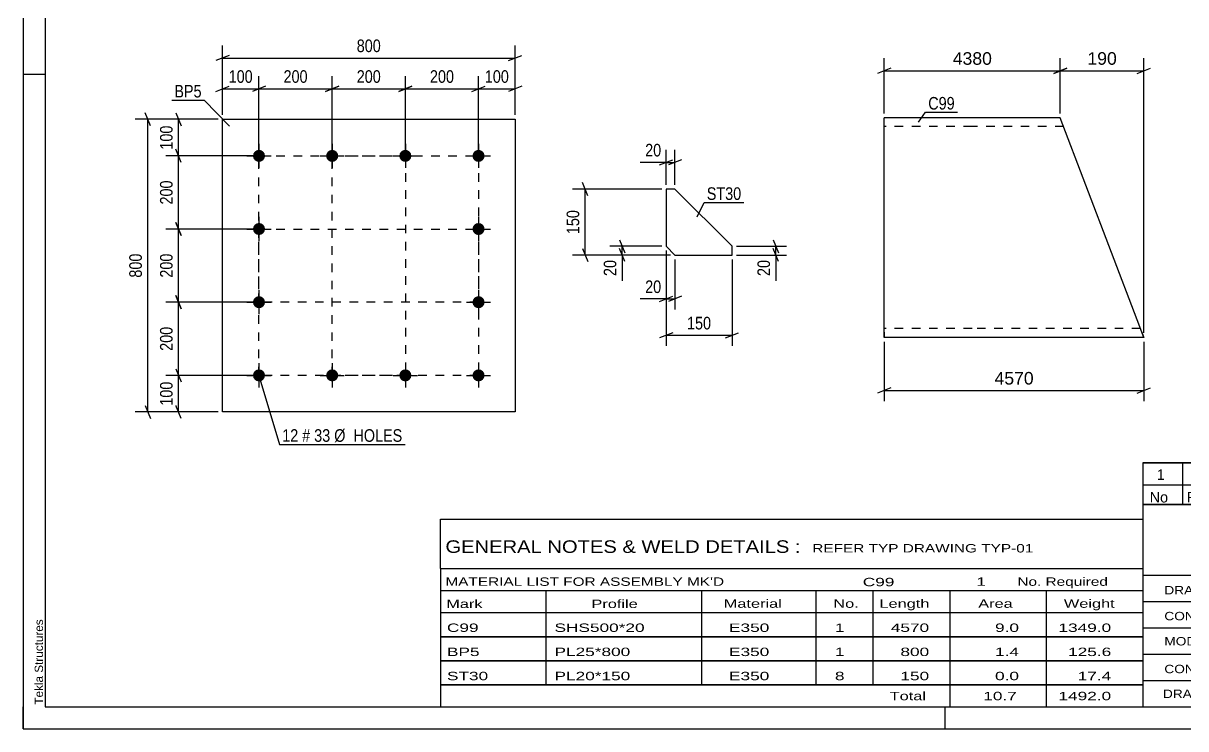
# Model space of a CAD drawing. Header units: millimetres. Extents: x 0 to 420, y 0 to 297.
# Drawn here: x 0 to 264.8, y 0 to 160.7 of the extents above; entities that cross this region are included whole.
import ezdxf

# ---------------------------------------------------------------- set-up
doc = ezdxf.new("R2010")
doc.units = ezdxf.units.MM
doc.linetypes.add('DXK_LINE_DOT2', pattern=[3.9198, 1.9599, -1.9599])
doc.styles.add('Arial', font='ARIAL.TTF', dxfattribs={"height": 0.2})
doc.styles.add('Arial Narrow', font='ARIALN.TTF', dxfattribs={"height": 0.2})

# ---------------------------------------------------------------- blocks, each defined once
blk = doc.blocks.new('Unknown-762326851-1131')
at = {"color": 5, "linetype": 'Continuous'}
for p, q in [((0, 297), (0, 0)), ((5, 292), (5, 5)), ((5, 149), (0, 149)), ((0, 0), (0, 5)), ((5, 5), (415, 5)), ((210, 0), (210, 5)), ((0, 0), (420, 0))]:
    blk.add_line(p, q, dxfattribs=at)
at = {"color": 174, "linetype": 'Continuous', "style": 'Arial'}
blk.add_text('Tekla Structures', height=1.9102, rotation=90, dxfattribs=at).set_placement((4.5, 5.5))
blk = doc.blocks.new('Part-762326851-2251 - 2245')
at = {"color": 2, "linetype": 'Continuous'}
for p, q in [((216.09, 139.16), (196.09, 139.16)), ((196.09, 89.16), (196.09, 139.16)), ((236.19, 139.16), (216.19, 139.16)), ((253.7, 93.16), (236.19, 139.16)), ((255.22, 89.16), (253.7, 93.16)), ((216.09, 89.16), (196.09, 89.16)), ((255.22, 89.16), (216.19, 89.16))]:
    blk.add_line(p, q, dxfattribs=at)
at = {"color": 7, "linetype": 'DXK_LINE_DOT2'}
for p, q in [((216.09, 137.16), (196.09, 137.16)), ((236.96, 137.16), (216.19, 137.16)), ((216.09, 91.16), (196.09, 91.16)), ((196.09, 90.33), (196.09, 89.16)), ((254.46, 91.16), (216.19, 91.16)), ((254.78, 90.33), (255.22, 89.16))]:
    blk.add_line(p, q, dxfattribs=at)
blk = doc.blocks.new('Bolt-762326851-2131 - 2097')
at = {"linetype": 'Continuous'}
for points in [[(53.69, 131.87, -1), (53.69, 129.12, -1)], [(70.36, 131.87, -1), (70.36, 129.12, -1)], [(87.02, 131.87, -1), (87.02, 129.12, -1)], [(103.69, 131.87, -1), (103.69, 129.12, -1)], [(53.69, 115.21, -1), (53.69, 112.46, -1)], [(103.69, 115.21, -1), (103.69, 112.46, -1)], [(53.69, 98.54, -1), (53.69, 95.79, -1)], [(103.69, 98.54, -1), (103.69, 95.79, -1)], [(53.69, 81.87, -1), (53.69, 79.12, -1)], [(70.36, 81.87, -1), (70.36, 79.12, -1)], [(87.02, 81.87, -1), (87.02, 79.12, -1)], [(103.69, 81.87, -1), (103.69, 79.12, -1)]]:
    blk.add_hatch(color=1, dxfattribs=at).paths.add_polyline_path(points)
at = {"color": 1, "linetype": 'Continuous'}
for p, q in [((53.69, 133.25), (53.69, 127.75)), ((70.36, 133.25), (70.36, 127.75)), ((87.02, 133.25), (87.02, 127.75)), ((103.69, 133.25), (103.69, 127.75)), ((50.94, 130.5), (56.44, 130.5)), ((67.61, 130.5), (73.11, 130.5)), ((84.27, 130.5), (89.77, 130.5)), ((100.94, 130.5), (106.44, 130.5)), ((53.69, 116.58), (53.69, 111.08)), ((103.69, 116.58), (103.69, 111.08)), ((50.94, 113.83), (56.44, 113.83)), ((100.94, 113.83), (106.44, 113.83)), ((53.69, 99.92), (53.69, 94.42)), ((103.69, 99.92), (103.69, 94.42)), ((50.94, 97.17), (56.44, 97.17)), ((100.94, 97.17), (106.44, 97.17)), ((53.69, 83.25), (53.69, 77.75)), ((70.36, 83.25), (70.36, 77.75)), ((87.02, 83.25), (87.02, 77.75)), ((103.69, 83.25), (103.69, 77.75)), ((50.94, 80.5), (56.44, 80.5)), ((67.61, 80.5), (73.11, 80.5)), ((84.27, 80.5), (89.77, 80.5)), ((100.94, 80.5), (106.44, 80.5))]:
    blk.add_line(p, q, dxfattribs=at)
blk = doc.blocks.new('Part-762326851-2136 - 2097')
at = {"color": 2, "linetype": 'Continuous'}
for p, q in [((45.36, 72.17), (45.36, 138.83)), ((45.36, 138.83), (112.02, 138.83)), ((112.02, 138.83), (112.02, 72.17)), ((112.02, 72.17), (45.36, 72.17))]:
    blk.add_line(p, q, dxfattribs=at)
blk = doc.blocks.new('Part-762326851-2032 - 2026')
at = {"color": 2, "linetype": 'Continuous'}
for p, q in [((148.42, 122.91), (146.42, 122.91)), ((146.42, 122.91), (146.42, 109.91)), ((161.42, 109.91), (148.42, 122.91)), ((146.42, 109.91), (148.42, 107.91)), ((161.42, 107.91), (161.42, 109.91)), ((148.42, 107.91), (161.42, 107.91))]:
    blk.add_line(p, q, dxfattribs=at)
blk = doc.blocks.new('Rectangle-762326851-2233 - 2097')
at = {"color": 1, "linetype": 'DXK_LINE_DOT2'}
blk.add_lwpolyline([(53.69, 130.5), (103.69, 130.5), (103.69, 80.5), (53.69, 80.5), (53.69, 130.5)], close=True, dxfattribs=at)
blk = doc.blocks.new('Rectangle-762326851-2223 - 2097')
at = {"color": 1, "linetype": 'DXK_LINE_DOT2'}
blk.add_lwpolyline([(70.36, 130.5), (87.02, 130.5), (87.02, 80.5), (70.36, 80.5), (70.36, 130.5)], close=True, dxfattribs=at)
blk = doc.blocks.new('Rectangle-762326851-2213 - 2097')
at = {"color": 1, "linetype": 'DXK_LINE_DOT2'}
blk.add_lwpolyline([(53.69, 113.83), (103.69, 113.83), (103.69, 97.17), (53.69, 97.17), (53.69, 113.83)], close=True, dxfattribs=at)
blk = doc.blocks.new('StraightDimension-762326851-2254 - 2245')
at = {"color": 7, "linetype": 'Continuous'}
for p, q in [((196.09, 88.16), (196.09, 74.66)), ((255.22, 88.16), (255.22, 74.66)), ((197.59, 77.66), (194.59, 76.46)), ((196.09, 77.06), (255.22, 77.06)), ((253.72, 76.46), (256.72, 77.66))]:
    blk.add_line(p, q, dxfattribs=at)
at = {"color": 0}
blk.add_wipeout([(230.71, 77.81), (230.71, 82.01), (220.61, 82.01), (220.61, 77.81)], dxfattribs=at)
at = {"color": 3, "style": 'Arial'}
blk.add_text('4570', height=2.865, dxfattribs=at).set_placement((221.21, 78.41))
blk = doc.blocks.new('StraightDimension-762326851-2277 - 2245')
at = {"color": 7, "linetype": 'Continuous'}
for p, q in [((196.09, 140.16), (196.09, 152.75)), ((236.19, 140.16), (236.19, 152.75)), ((197.59, 150.5), (194.59, 149.3)), ((196.09, 149.9), (236.19, 149.9)), ((234.69, 149.3), (237.69, 150.5))]:
    blk.add_line(p, q, dxfattribs=at)
at = {"color": 0}
blk.add_wipeout([(221.19, 150.65), (221.19, 154.85), (211.1, 154.85), (211.1, 150.65)], dxfattribs=at)
at = {"color": 3, "style": 'Arial'}
blk.add_text('4380', height=2.865, dxfattribs=at).set_placement((211.7, 151.25))
blk = doc.blocks.new('StraightDimension-762326851-2306 - 2245')
at = {"color": 7, "linetype": 'Continuous'}
for p, q in [((236.19, 140.16), (236.19, 152.75)), ((255.22, 90.16), (255.22, 152.75)), ((237.69, 150.5), (234.69, 149.3)), ((236.19, 149.9), (255.22, 149.9)), ((253.72, 149.3), (256.72, 150.5))]:
    blk.add_line(p, q, dxfattribs=at)
at = {"color": 0}
blk.add_wipeout([(249.64, 150.65), (249.64, 154.85), (241.77, 154.85), (241.77, 150.65)], dxfattribs=at)
at = {"color": 3, "style": 'Arial'}
blk.add_text('190', height=2.865, dxfattribs=at).set_placement((242.37, 151.25))
blk = doc.blocks.new('StraightDimension-762326851-2846 - 2097')
at = {"color": 7, "linetype": 'Continuous'}
for p, q in [((35.96, 95.67), (34.76, 98.67)), ((52.69, 97.17), (32.51, 97.17)), ((35.36, 80.5), (35.36, 97.17)), ((52.69, 80.5), (32.51, 80.5)), ((34.76, 82), (35.96, 79))]:
    blk.add_line(p, q, dxfattribs=at)
at = {"color": 0}
blk.add_wipeout([(34.61, 92.17), (30.41, 92.17), (30.41, 85.49), (34.61, 85.49)], dxfattribs=at)
at = {"color": 3, "style": 'Arial Narrow'}
blk.add_text('200', height=2.863, rotation=90.0002, dxfattribs=at).set_placement((34.01, 86.09))
blk = doc.blocks.new('StraightDimension-762326851-2144 - 2097')
at = {"color": 7, "linetype": 'Continuous'}
for p, q in [((34.76, 140.33), (35.96, 137.33)), ((44.36, 138.83), (32.51, 138.83)), ((35.36, 130.5), (35.36, 138.83)), ((52.69, 130.5), (32.51, 130.5)), ((35.96, 129), (34.76, 132))]:
    blk.add_line(p, q, dxfattribs=at)
at = {"color": 0}
blk.add_wipeout([(34.61, 138.01), (30.41, 138.01), (30.41, 131.32), (34.61, 131.32)], dxfattribs=at)
at = {"color": 3, "style": 'Arial Narrow'}
blk.add_text('100', height=2.863, rotation=90.0002, dxfattribs=at).set_placement((34.01, 131.92))
blk = doc.blocks.new('StraightDimension-762326851-2154 - 2097')
at = {"color": 7, "linetype": 'Continuous'}
for p, q in [((52.69, 80.5), (32.51, 80.5)), ((34.76, 82), (35.96, 79)), ((35.36, 72.17), (35.36, 80.5)), ((44.36, 72.17), (32.51, 72.17)), ((35.96, 70.67), (34.76, 73.67))]:
    blk.add_line(p, q, dxfattribs=at)
at = {"color": 0}
blk.add_wipeout([(34.61, 79.67), (30.41, 79.67), (30.41, 72.99), (34.61, 72.99)], dxfattribs=at)
at = {"color": 3, "style": 'Arial Narrow'}
blk.add_text('100', height=2.863, rotation=90.0002, dxfattribs=at).set_placement((34.01, 73.59))
blk = doc.blocks.new('StraightDimension-762326851-2165 - 2097')
at = {"color": 7, "linetype": 'Continuous'}
for p, q in [((28.96, 137.33), (27.76, 140.33)), ((44.36, 138.83), (25.51, 138.83)), ((28.36, 72.17), (28.36, 138.83)), ((44.36, 72.17), (25.51, 72.17)), ((27.76, 73.67), (28.96, 70.67))]:
    blk.add_line(p, q, dxfattribs=at)
at = {"color": 0}
blk.add_wipeout([(27.61, 108.84), (23.41, 108.84), (23.41, 102.16), (27.61, 102.16)], dxfattribs=at)
at = {"color": 3, "style": 'Arial Narrow'}
blk.add_text('800', height=2.863, rotation=90.0002, dxfattribs=at).set_placement((27.01, 102.76))
blk = doc.blocks.new('StraightDimension-762326851-2176 - 2097')
at = {"color": 7, "linetype": 'Continuous'}
for p, q in [((45.36, 139.83), (45.36, 148.64)), ((53.69, 131.5), (53.69, 148.64)), ((43.86, 145.19), (46.86, 146.39)), ((45.36, 145.79), (53.69, 145.79)), ((55.19, 146.39), (52.19, 145.19))]:
    blk.add_line(p, q, dxfattribs=at)
at = {"color": 0}
blk.add_wipeout([(52.87, 146.54), (52.87, 150.74), (46.18, 150.74), (46.18, 146.54)], dxfattribs=at)
at = {"color": 3, "style": 'Arial Narrow'}
blk.add_text('100', height=2.863, dxfattribs=at).set_placement((46.78, 147.14))
blk = doc.blocks.new('StraightDimension-762326851-2188 - 2097')
at = {"color": 7, "linetype": 'Continuous'}
for p, q in [((103.69, 131.5), (103.69, 148.64)), ((112.02, 139.83), (112.02, 148.64)), ((102.19, 145.19), (105.19, 146.39)), ((103.69, 145.79), (112.02, 145.79)), ((113.52, 146.39), (110.52, 145.19))]:
    blk.add_line(p, q, dxfattribs=at)
at = {"color": 0}
blk.add_wipeout([(111.2, 146.54), (111.2, 150.74), (104.52, 150.74), (104.52, 146.54)], dxfattribs=at)
at = {"color": 3, "style": 'Arial Narrow'}
blk.add_text('100', height=2.863, dxfattribs=at).set_placement((105.12, 147.14))
blk = doc.blocks.new('StraightDimension-762326851-2203 - 2097')
at = {"color": 7, "linetype": 'Continuous'}
for p, q in [((45.36, 139.83), (45.36, 155.64)), ((112.02, 139.83), (112.02, 155.64)), ((46.86, 153.39), (43.86, 152.19)), ((45.36, 152.79), (112.02, 152.79)), ((110.52, 152.19), (113.52, 153.39))]:
    blk.add_line(p, q, dxfattribs=at)
at = {"color": 0}
blk.add_wipeout([(82.03, 153.54), (82.03, 157.74), (75.35, 157.74), (75.35, 153.54)], dxfattribs=at)
at = {"color": 3, "style": 'Arial Narrow'}
blk.add_text('800', height=2.863, dxfattribs=at).set_placement((75.95, 154.14))
blk = doc.blocks.new('StraightDimension-762326851-2848 - 2097')
at = {"color": 7, "linetype": 'Continuous'}
for p, q in [((35.96, 112.33), (34.76, 115.33)), ((52.69, 113.83), (32.51, 113.83)), ((35.36, 97.17), (35.36, 113.83)), ((34.76, 98.67), (35.96, 95.67)), ((52.69, 97.17), (32.51, 97.17))]:
    blk.add_line(p, q, dxfattribs=at)
at = {"color": 0}
blk.add_wipeout([(34.61, 108.84), (30.41, 108.84), (30.41, 102.16), (34.61, 102.16)], dxfattribs=at)
at = {"color": 3, "style": 'Arial Narrow'}
blk.add_text('200', height=2.863, rotation=90.0002, dxfattribs=at).set_placement((34.01, 102.76))
blk = doc.blocks.new('StraightDimension-762326851-2850 - 2097')
at = {"color": 7, "linetype": 'Continuous'}
for p, q in [((52.69, 130.5), (32.51, 130.5)), ((35.96, 129), (34.76, 132)), ((35.36, 113.83), (35.36, 130.5)), ((34.76, 115.33), (35.96, 112.33)), ((52.69, 113.83), (32.51, 113.83))]:
    blk.add_line(p, q, dxfattribs=at)
at = {"color": 0}
blk.add_wipeout([(34.61, 125.51), (30.41, 125.51), (30.41, 118.82), (34.61, 118.82)], dxfattribs=at)
at = {"color": 3, "style": 'Arial Narrow'}
blk.add_text('200', height=2.863, rotation=90.0002, dxfattribs=at).set_placement((34.01, 119.42))
blk = doc.blocks.new('StraightDimension-762326851-2870 - 2097')
at = {"color": 7, "linetype": 'Continuous'}
for p, q in [((53.69, 131.5), (53.69, 148.64)), ((70.36, 131.5), (70.36, 148.64)), ((55.19, 146.39), (52.19, 145.19)), ((53.69, 145.79), (70.36, 145.79)), ((68.86, 145.19), (71.86, 146.39))]:
    blk.add_line(p, q, dxfattribs=at)
at = {"color": 0}
blk.add_wipeout([(65.37, 146.54), (65.37, 150.74), (58.68, 150.74), (58.68, 146.54)], dxfattribs=at)
at = {"color": 3, "style": 'Arial Narrow'}
blk.add_text('200', height=2.863, dxfattribs=at).set_placement((59.28, 147.14))
blk = doc.blocks.new('StraightDimension-762326851-2872 - 2097')
at = {"color": 7, "linetype": 'Continuous'}
for p, q in [((70.36, 131.5), (70.36, 148.64)), ((87.02, 131.5), (87.02, 148.64)), ((71.86, 146.39), (68.86, 145.19)), ((70.36, 145.79), (87.02, 145.79)), ((85.52, 145.19), (88.52, 146.39))]:
    blk.add_line(p, q, dxfattribs=at)
at = {"color": 0}
blk.add_wipeout([(82.03, 146.54), (82.03, 150.74), (75.35, 150.74), (75.35, 146.54)], dxfattribs=at)
at = {"color": 3, "style": 'Arial Narrow'}
blk.add_text('200', height=2.863, dxfattribs=at).set_placement((75.95, 147.14))
blk = doc.blocks.new('StraightDimension-762326851-2874 - 2097')
at = {"color": 7, "linetype": 'Continuous'}
for p, q in [((87.02, 131.5), (87.02, 148.64)), ((103.69, 131.5), (103.69, 148.64)), ((88.52, 146.39), (85.52, 145.19)), ((87.02, 145.79), (103.69, 145.79)), ((102.19, 145.19), (105.19, 146.39))]:
    blk.add_line(p, q, dxfattribs=at)
at = {"color": 0}
blk.add_wipeout([(98.7, 146.54), (98.7, 150.74), (92.02, 150.74), (92.02, 146.54)], dxfattribs=at)
at = {"color": 3, "style": 'Arial Narrow'}
blk.add_text('200', height=2.863, dxfattribs=at).set_placement((92.62, 147.14))
blk = doc.blocks.new('StraightDimension-762326851-2057 - 2026')
at = {"color": 7, "linetype": 'Continuous'}
for p, q in [((146.42, 108.91), (146.42, 95.51)), ((148.42, 106.91), (148.42, 95.51)), ((144.92, 97.31), (147.92, 98.51)), ((149.92, 98.51), (146.92, 97.31)), ((146.42, 97.91), (148.42, 97.91))]:
    blk.add_line(p, q, dxfattribs=at)
at = {"color": 0}
blk.add_wipeout([(145.89, 98.66), (145.89, 102.86), (141.04, 102.86), (141.04, 98.66)], dxfattribs=at)
at = {"color": 7, "linetype": 'Continuous'}
blk.add_line((146.42, 97.91), (140.51, 97.91), dxfattribs=at)
blk.add_line((146.42, 97.91), (140.51, 97.91), dxfattribs=at)
at = {"color": 3, "style": 'Arial Narrow'}
blk.add_text('20', height=2.863, dxfattribs=at).set_placement((141.64, 99.26))
blk = doc.blocks.new('StraightDimension-762326851-2035 - 2026')
at = {"color": 7, "linetype": 'Continuous'}
for p, q in [((145.42, 122.91), (125.12, 122.91)), ((128.57, 121.41), (127.37, 124.41)), ((127.97, 107.91), (127.97, 122.91)), ((127.37, 109.41), (128.57, 106.41)), ((147.42, 107.91), (125.12, 107.91))]:
    blk.add_line(p, q, dxfattribs=at)
at = {"color": 0}
blk.add_wipeout([(127.22, 118.75), (123.02, 118.75), (123.02, 112.07), (127.22, 112.07)], dxfattribs=at)
at = {"color": 3, "style": 'Arial Narrow'}
blk.add_text('150', height=2.863, rotation=90.0002, dxfattribs=at).set_placement((126.62, 112.67))
blk = doc.blocks.new('StraightDimension-762326851-2046 - 2026')
at = {"color": 7, "linetype": 'Continuous'}
for p, q in [((146.42, 123.91), (146.42, 131.87)), ((148.42, 123.91), (148.42, 131.87)), ((144.92, 128.42), (147.92, 129.62)), ((146.42, 129.02), (148.42, 129.02)), ((149.92, 129.62), (146.92, 128.42))]:
    blk.add_line(p, q, dxfattribs=at)
at = {"color": 0}
blk.add_wipeout([(145.89, 129.77), (145.89, 133.97), (141.04, 133.97), (141.04, 129.77)], dxfattribs=at)
at = {"color": 7, "linetype": 'Continuous'}
blk.add_line((146.42, 129.02), (140.51, 129.02), dxfattribs=at)
blk.add_line((146.42, 129.02), (140.51, 129.02), dxfattribs=at)
at = {"color": 3, "style": 'Arial Narrow'}
blk.add_text('20', height=2.863, dxfattribs=at).set_placement((141.64, 130.37))
blk = doc.blocks.new('StraightDimension-762326851-2068 - 2026')
at = {"color": 7, "linetype": 'Continuous'}
for p, q in [((170.82, 111.41), (172.02, 108.41)), ((162.42, 109.91), (173.82, 109.91)), ((172.02, 106.41), (170.82, 109.41)), ((171.42, 107.91), (171.42, 109.91)), ((162.42, 107.91), (173.82, 107.91))]:
    blk.add_line(p, q, dxfattribs=at)
at = {"color": 0}
blk.add_wipeout([(170.67, 107.39), (166.47, 107.39), (166.47, 102.53), (170.67, 102.53)], dxfattribs=at)
at = {"color": 7, "linetype": 'Continuous'}
blk.add_line((171.42, 107.91), (171.42, 102), dxfattribs=at)
blk.add_line((171.42, 107.91), (171.42, 102), dxfattribs=at)
at = {"color": 3, "style": 'Arial Narrow'}
blk.add_text('20', height=2.863, rotation=90.0002, dxfattribs=at).set_placement((170.07, 103.13))
blk = doc.blocks.new('StraightDimension-762326851-2075 - 2026')
at = {"color": 7, "linetype": 'Continuous'}
for p, q in [((135.82, 111.41), (137.02, 108.41)), ((145.42, 109.91), (133.57, 109.91)), ((137.02, 106.41), (135.82, 109.41)), ((136.42, 107.91), (136.42, 109.91)), ((147.42, 107.91), (133.57, 107.91))]:
    blk.add_line(p, q, dxfattribs=at)
at = {"color": 0}
blk.add_wipeout([(135.67, 107.39), (131.47, 107.39), (131.47, 102.53), (135.67, 102.53)], dxfattribs=at)
at = {"color": 7, "linetype": 'Continuous'}
blk.add_line((136.42, 107.91), (136.42, 102), dxfattribs=at)
blk.add_line((136.42, 107.91), (136.42, 102), dxfattribs=at)
at = {"color": 3, "style": 'Arial Narrow'}
blk.add_text('20', height=2.863, rotation=90.0002, dxfattribs=at).set_placement((135.07, 103.13))
blk = doc.blocks.new('StraightDimension-762326851-2086 - 2026')
at = {"color": 7, "linetype": 'Continuous'}
for p, q in [((146.42, 108.91), (146.42, 87.22)), ((161.42, 106.91), (161.42, 87.22)), ((147.92, 90.22), (144.92, 89.02)), ((159.92, 89.02), (162.92, 90.22)), ((146.42, 89.62), (161.42, 89.62))]:
    blk.add_line(p, q, dxfattribs=at)
at = {"color": 0}
blk.add_wipeout([(157.26, 90.37), (157.26, 94.57), (150.57, 94.57), (150.57, 90.37)], dxfattribs=at)
at = {"color": 3, "style": 'Arial Narrow'}
blk.add_text('150', height=2.863, dxfattribs=at).set_placement((151.17, 90.97))
blk = doc.blocks.new('Unknown-762326851-3677')
at = {"color": 7, "linetype": 'Continuous'}
for p, q in [((95, 47.75), (255, 47.75)), ((95, 36.5), (95, 47.75)), ((255, 47.75), (255, 36.5)), ((95, 36.5), (255, 36.5)), ((95, 36.5), (95, 31.5)), ((255, 36.5), (255, 31.5)), ((95, 31.5), (255, 31.5)), ((95, 31.5), (95, 26.5)), ((119, 31.5), (119, 26.5)), ((154.5, 31.5), (154.5, 26.5)), ((180.5, 31.5), (180.5, 26.5)), ((193.5, 31.5), (193.5, 26.5)), ((211, 31.5), (211, 26.5)), ((233, 31.5), (233, 26.5)), ((255, 31.5), (255, 26.5)), ((95, 26.5), (255, 26.5)), ((119, 26.5), (119, 21)), ((154.5, 26.5), (154.5, 21)), ((180.5, 26.5), (180.5, 21)), ((193.5, 26.5), (193.5, 21)), ((211, 26.5), (211, 21)), ((233, 26.5), (233, 21)), ((95, 26.45), (95, 21.05)), ((95, 26.45), (255, 26.45)), ((255, 26.45), (255, 21.05)), ((95, 21.05), (255, 21.05)), ((95, 20.95), (95, 15.55)), ((95, 20.95), (255, 20.95)), ((119, 21), (119, 15.5)), ((154.5, 21), (154.5, 15.5)), ((180.5, 21), (180.5, 15.5)), ((193.5, 21), (193.5, 15.5)), ((211, 21), (211, 15.5)), ((233, 21), (233, 15.5)), ((255, 20.95), (255, 15.55)), ((95, 15.55), (255, 15.55)), ((95, 15.45), (95, 10.05)), ((95, 15.45), (255, 15.45)), ((119, 15.5), (119, 10)), ((154.5, 15.5), (154.5, 10)), ((180.5, 15.5), (180.5, 10)), ((193.5, 15.5), (193.5, 10)), ((211, 15.5), (211, 10)), ((233, 15.5), (233, 10)), ((255, 15.45), (255, 10.05)), ((95, 10.05), (255, 10.05)), ((95, 10), (255, 10)), ((95, 10), (95, 5)), ((211, 10), (211, 5)), ((233, 10), (233, 5)), ((255, 10), (255, 5)), ((95, 5), (255, 5))]:
    blk.add_line(p, q, dxfattribs=at)
at = {"color": 7, "style": 'Arial Narrow'}
for s, height, width, p in [('GENERAL NOTES & WELD DETAILS :', 2.8633, 1.4, (96.15, 40.06)), ('REFER TYP DRAWING TYP-01', 1.9089, 1.6, (179.7, 40.16)), ("MATERIAL LIST FOR ASSEMBLY MK'D", 1.9089, 1.6, (96.15, 32.56)), ('1', 1.91, 1.794707, (217.08, 32.56)), ('No. Required', 1.9089, 1.6, (226.41, 32.56)), ('C99', 1.909, 1.794707, (191.2, 32.47)), ('Mark', 1.909, 1.7, (96.34, 27.5)), ('Profile', 1.909, 1.7, (129.41, 27.5)), ('Material', 1.909, 1.7, (159.54, 27.56)), ('No.', 1.909, 1.7, (184.5, 27.56)), ('Length', 1.909, 1.7, (195, 27.56)), ('Area', 1.909, 1.7, (217.5, 27.56)), ('Weight', 1.909, 1.7, (237, 27.56))]:
    blk.add_text(s, height=height, dxfattribs=dict(at, width=width)).set_placement(p)
at = {"color": 7, "linetype": 'Continuous', "style": 'Arial Narrow'}
for s, height, width, p in [('C99', 1.909, 1.794707, (96.5, 22.06)), ('SHS500*20', 1.909, 1.794707, (121, 22.06)), ('E350', 1.909, 1.794707, (160.74, 22.06)), ('1', 1.91, 1.794707, (184.86, 22.06)), ('4570', 1.909, 1.794707, (197.58, 22.06)), ('9.0', 1.909, 1.794707, (221.32, 22.06)), ('1349.0', 1.909, 1.794707, (235.77, 22.06)), ('BP5', 1.909, 1.794707, (96.5, 16.56)), ('PL25*800', 1.909, 1.794707, (121, 16.56)), ('E350', 1.909, 1.794707, (160.74, 16.56)), ('1', 1.91, 1.794707, (184.86, 16.56)), ('800', 1.909, 1.794707, (199.77, 16.56)), ('1.4', 1.909, 1.794707, (221.32, 16.56)), ('125.6', 1.909, 1.794707, (237.96, 16.56)), ('ST30', 1.909, 1.794707, (96.5, 11.06)), ('PL20*150', 1.909, 1.794707, (121, 11.06)), ('E350', 1.909, 1.794707, (160.74, 11.06)), ('8', 1.91, 1.794707, (184.86, 11.06)), ('150', 1.909, 1.794707, (199.77, 11.06)), ('0.0', 1.909, 1.794707, (221.32, 11.06)), ('17.4', 1.909, 1.794707, (240.14, 11.06)), ('Total', 1.909, 1.7, (197.33, 6.5)), ('10.7', 1.909, 1.794707, (218.64, 6.5)), ('1492.0', 1.909, 1.794707, (235.77, 6.5))]:
    blk.add_text(s, height=height, dxfattribs=dict(at, width=width)).set_placement(p)
blk = doc.blocks.new('Unknown-762326851-3675')
at = {"color": 7, "linetype": 'Continuous'}
for p, q in [((255, 51.05), (255, 5)), ((255, 51.05), (415, 51.05)), ((415, 51), (415, 5)), ((255, 35), (415, 35)), ((295.14, 35), (295.14, 5)), ((255, 29), (415, 29)), ((397, 5.05), (397, 29.05)), ((255, 23), (415, 23)), ((339.14, 23), (339.14, 5)), ((255, 17), (415, 17)), ((255, 11), (397, 11)), ((255, 5), (415, 5))]:
    blk.add_line(p, q, dxfattribs=at)
at = {"color": 7, "style": 'Arial Narrow'}
for s, height, width, p in [('DRAWING TITLE', 1.9089, 1.425378, (259.88, 30.61)), ('COLUMN', 1.909, 1.425378, (296.81, 30.59)), ('CONTRACT', 1.909, 1.425378, (259.88, 24.71)), ('TERMINAL BUILDING', 1.9089, 1.425378, (297.06, 25.07)), ('MODELLED BY', 1.9089, 1.425378, (259.88, 18.98)), ('GSK', 1.909, 1.425378, (296.88, 19.04)), ('ISSUED', 1.909, 1.425378, (339.94, 18.64)), ('01.04.2026', 1.909, 1.425378, (356.69, 18.52)), ('CONTRACT NO', 1.9089, 1.425378, (259.88, 12.66)), ('AN-C-1376', 1.909, 1.425378, (297.23, 12.78)), ('SCALE', 1.909, 1.425378, (339.94, 12.65)), ('A1', 6.204, 1.25, (401.24, 7.2)), ('DRAWING No', 1.909, 1.425378, (259.56, 7)), ('[C.99]', 1.909, 1.425378, (297.46, 6.99)), ('1', 3.34, 1.5, (376.91, 5.68)), ('REVISION No.', 1.9089, 1.425378, (339.94, 5.77))]:
    blk.add_text(s, height=height, dxfattribs=dict(at, width=width)).set_placement(p)
at = {"color": 7, "linetype": 'Continuous', "style": 'Arial Narrow'}
for s, height, width, p in [('PH #', 2.1, 1.42538, (402.4, 24.55)), ('102', 2.1, 1.42538, (403.41, 18.55)), ('NTS', 1.909, 1.425378, (357, 13.05))]:
    blk.add_text(s, height=height, dxfattribs=dict(at, width=width)).set_placement(p)
blk = doc.blocks.new('Unknown-762326851-3676')
at = {"color": 7, "linetype": 'Continuous'}
for p, q in [((255, 60.55), (415, 60.55)), ((415, 60.55), (255, 60.55)), ((255, 60.55), (255, 55.55)), ((264, 60.55), (264, 55.55)), ((288, 60.55), (288, 55.55)), ((385, 60.55), (385, 55.55)), ((415, 60.55), (415, 55.55)), ((255, 55.55), (415, 55.55)), ((255, 55.55), (255, 51.05)), ((255, 55.55), (415, 55.55)), ((264, 55.55), (264, 51.05)), ((288, 55.55), (288, 51.05)), ((385, 55.55), (385, 51.05)), ((415, 55.55), (415, 51.05)), ((415, 51.05), (255, 51.05))]:
    blk.add_line(p, q, dxfattribs=at)
at = {"color": 7, "linetype": 'Continuous', "style": 'Arial Narrow'}
for s, height, width, p in [('1', 2.39, 1.196471, (258.16, 56.7)), ('0', 2.39, 1.196471, (273, 56.7)), ('ISSUED FOR CONSTRUCTION', 2.3861, 1.196471, (290, 56.7)), ('01.04.2026', 2.386, 1.196471, (391, 56.7)), ('No', 2.386, 1.2, (256.54, 51.55)), ('REV MARK', 2.386, 1.2, (265, 51.55)), ('REVISION DESCRIPTION', 2.3861, 1.2, (290, 51.55)), ('REV. DATE', 2.386, 1.2, (390.28, 51.55))]:
    blk.add_text(s, height=height, dxfattribs=dict(at, width=width)).set_placement(p)
blk = doc.blocks.new('Mark-762326851-2247 - 2245')
at = {"color": 0}
blk.add_wipeout([(212.14, 141.05), (212.14, 144.05), (206.11, 144.05), (206.11, 141.05)], dxfattribs=at)
blk.add_wipeout([(212.14, 141.05), (212.14, 144.05), (206.11, 144.05), (206.11, 141.05)], dxfattribs=at)
at = {"color": 30, "linetype": 'Continuous'}
for p, q in [((203.86, 138.21), (205.51, 140.45)), ((205.51, 140.45), (212.74, 140.45))]:
    blk.add_line(p, q, dxfattribs=at)
at = {"color": 3, "style": 'Arial Narrow'}
blk.add_text('C99', height=2.863, dxfattribs=at).set_placement((206.11, 141.05))
blk = doc.blocks.new('Mark-762326851-2127 - 2097')
at = {"color": 0}
blk.add_wipeout([(62.63, 65.37), (62.63, 68.37), (58.98, 68.37), (58.98, 65.37)], dxfattribs=at)
blk.add_wipeout([(62.63, 65.37), (62.63, 68.37), (58.98, 68.37), (58.98, 65.37)], dxfattribs=at)
at = {"color": 7, "linetype": 'Continuous'}
blk.add_line((53.69, 80.5), (58.38, 64.77), dxfattribs=at)
at = {"color": 0}
blk.add_wipeout([(65.36, 65.37), (65.36, 68.37), (63.53, 68.37), (63.53, 65.37)], dxfattribs=at)
blk.add_wipeout([(65.36, 65.37), (65.36, 68.37), (63.53, 68.37), (63.53, 65.37)], dxfattribs=at)
at = {"color": 3, "style": 'Arial Narrow'}
blk.add_text('12', height=2.863, dxfattribs=at).set_placement((58.98, 65.37))
at = {"color": 0}
blk.add_wipeout([(69.92, 65.37), (69.92, 68.37), (66.26, 68.37), (66.26, 65.37)], dxfattribs=at)
blk.add_wipeout([(69.92, 65.37), (69.92, 68.37), (66.26, 68.37), (66.26, 65.37)], dxfattribs=at)
at = {"color": 3, "style": 'Arial Narrow'}
blk.add_text('#', height=2.86, dxfattribs=at).set_placement((63.53, 65.37))
at = {"color": 0}
blk.add_wipeout([(86.35, 65.37), (86.35, 68.37), (70.82, 68.37), (70.82, 65.37)], dxfattribs=at)
blk.add_wipeout([(86.35, 65.37), (86.35, 68.37), (70.82, 68.37), (70.82, 65.37)], dxfattribs=at)
at = {"color": 7, "linetype": 'Continuous'}
blk.add_line((58.38, 64.77), (86.95, 64.77), dxfattribs=at)
at = {"color": 3, "style": 'Arial Narrow'}
for s, p in [('33', (66.26, 65.37)), ('Ø  HOLES', (70.82, 65.37))]:
    blk.add_text(s, height=2.863, dxfattribs=at).set_placement(p)
blk = doc.blocks.new('Mark-762326851-2132 - 2097')
at = {"color": 0}
blk.add_wipeout([(40.62, 143.8), (40.62, 146.8), (34.41, 146.8), (34.41, 143.8)], dxfattribs=at)
blk.add_wipeout([(40.62, 143.8), (40.62, 146.8), (34.41, 146.8), (34.41, 143.8)], dxfattribs=at)
at = {"color": 30, "linetype": 'Continuous'}
for p in [(33.81, 143.2), (46.98, 137.28)]:
    blk.add_line(p, (41.22, 143.2), dxfattribs=at)
at = {"color": 3, "style": 'Arial Narrow'}
blk.add_text('BP5', height=2.863, dxfattribs=at).set_placement((34.41, 143.8))
blk = doc.blocks.new('Mark-762326851-2028 - 2026')
at = {"color": 0}
blk.add_wipeout([(163.53, 120.47), (163.53, 123.47), (155.67, 123.47), (155.67, 120.47)], dxfattribs=at)
blk.add_wipeout([(163.53, 120.47), (163.53, 123.47), (155.67, 123.47), (155.67, 120.47)], dxfattribs=at)
at = {"color": 30, "linetype": 'Continuous'}
for p, q in [((153.49, 116.65), (155.07, 119.87)), ((155.07, 119.87), (164.13, 119.87))]:
    blk.add_line(p, q, dxfattribs=at)
at = {"color": 3, "style": 'Arial Narrow'}
blk.add_text('ST30', height=2.863, dxfattribs=at).set_placement((155.67, 120.47))

msp = doc.modelspace()

# ---------------------------------------------------------------- block references
for name in ['Unknown-762326851-1131', 'Part-762326851-2136 - 2097', 'Part-762326851-2251 - 2245', 'Bolt-762326851-2131 - 2097', 'Rectangle-762326851-2233 - 2097', 'Rectangle-762326851-2223 - 2097', 'Part-762326851-2032 - 2026', 'Rectangle-762326851-2213 - 2097', 'Unknown-762326851-3676', 'Unknown-762326851-3675', 'Unknown-762326851-3677']:
    msp.add_blockref(name, (0, 0))

# ---------------------------------------------------------------- next in the draw order: block references
for name in ['StraightDimension-762326851-2277 - 2245', 'StraightDimension-762326851-2188 - 2097', 'StraightDimension-762326851-2144 - 2097', 'Mark-762326851-2028 - 2026', 'StraightDimension-762326851-2068 - 2026', 'StraightDimension-762326851-2057 - 2026', 'StraightDimension-762326851-2846 - 2097', 'StraightDimension-762326851-2254 - 2245']:
    msp.add_blockref(name, (0, 0))

# ---------------------------------------------------------------- next in the draw order: block references
for name in ['StraightDimension-762326851-2306 - 2245', 'Mark-762326851-2247 - 2245', 'StraightDimension-762326851-2035 - 2026', 'StraightDimension-762326851-2154 - 2097']:
    msp.add_blockref(name, (0, 0))

# ---------------------------------------------------------------- next in the draw order: block references
for name in ['StraightDimension-762326851-2165 - 2097', 'StraightDimension-762326851-2046 - 2026', 'StraightDimension-762326851-2075 - 2026', 'Mark-762326851-2127 - 2097']:
    msp.add_blockref(name, (0, 0))

# ---------------------------------------------------------------- next in the draw order: block references
for name in ['StraightDimension-762326851-2176 - 2097', 'StraightDimension-762326851-2848 - 2097', 'StraightDimension-762326851-2086 - 2026']:
    msp.add_blockref(name, (0, 0))

# ---------------------------------------------------------------- next in the draw order: block references
for name in ['StraightDimension-762326851-2203 - 2097', 'StraightDimension-762326851-2850 - 2097']:
    msp.add_blockref(name, (0, 0))

# ---------------------------------------------------------------- next in the draw order: block references
for name in ['StraightDimension-762326851-2870 - 2097', 'Mark-762326851-2132 - 2097']:
    msp.add_blockref(name, (0, 0))

# ---------------------------------------------------------------- next in the draw order: block references
msp.add_blockref('StraightDimension-762326851-2872 - 2097', (0, 0))

# ---------------------------------------------------------------- next in the draw order: block references
msp.add_blockref('StraightDimension-762326851-2874 - 2097', (0, 0))

doc.saveas('drawing.dxf')
